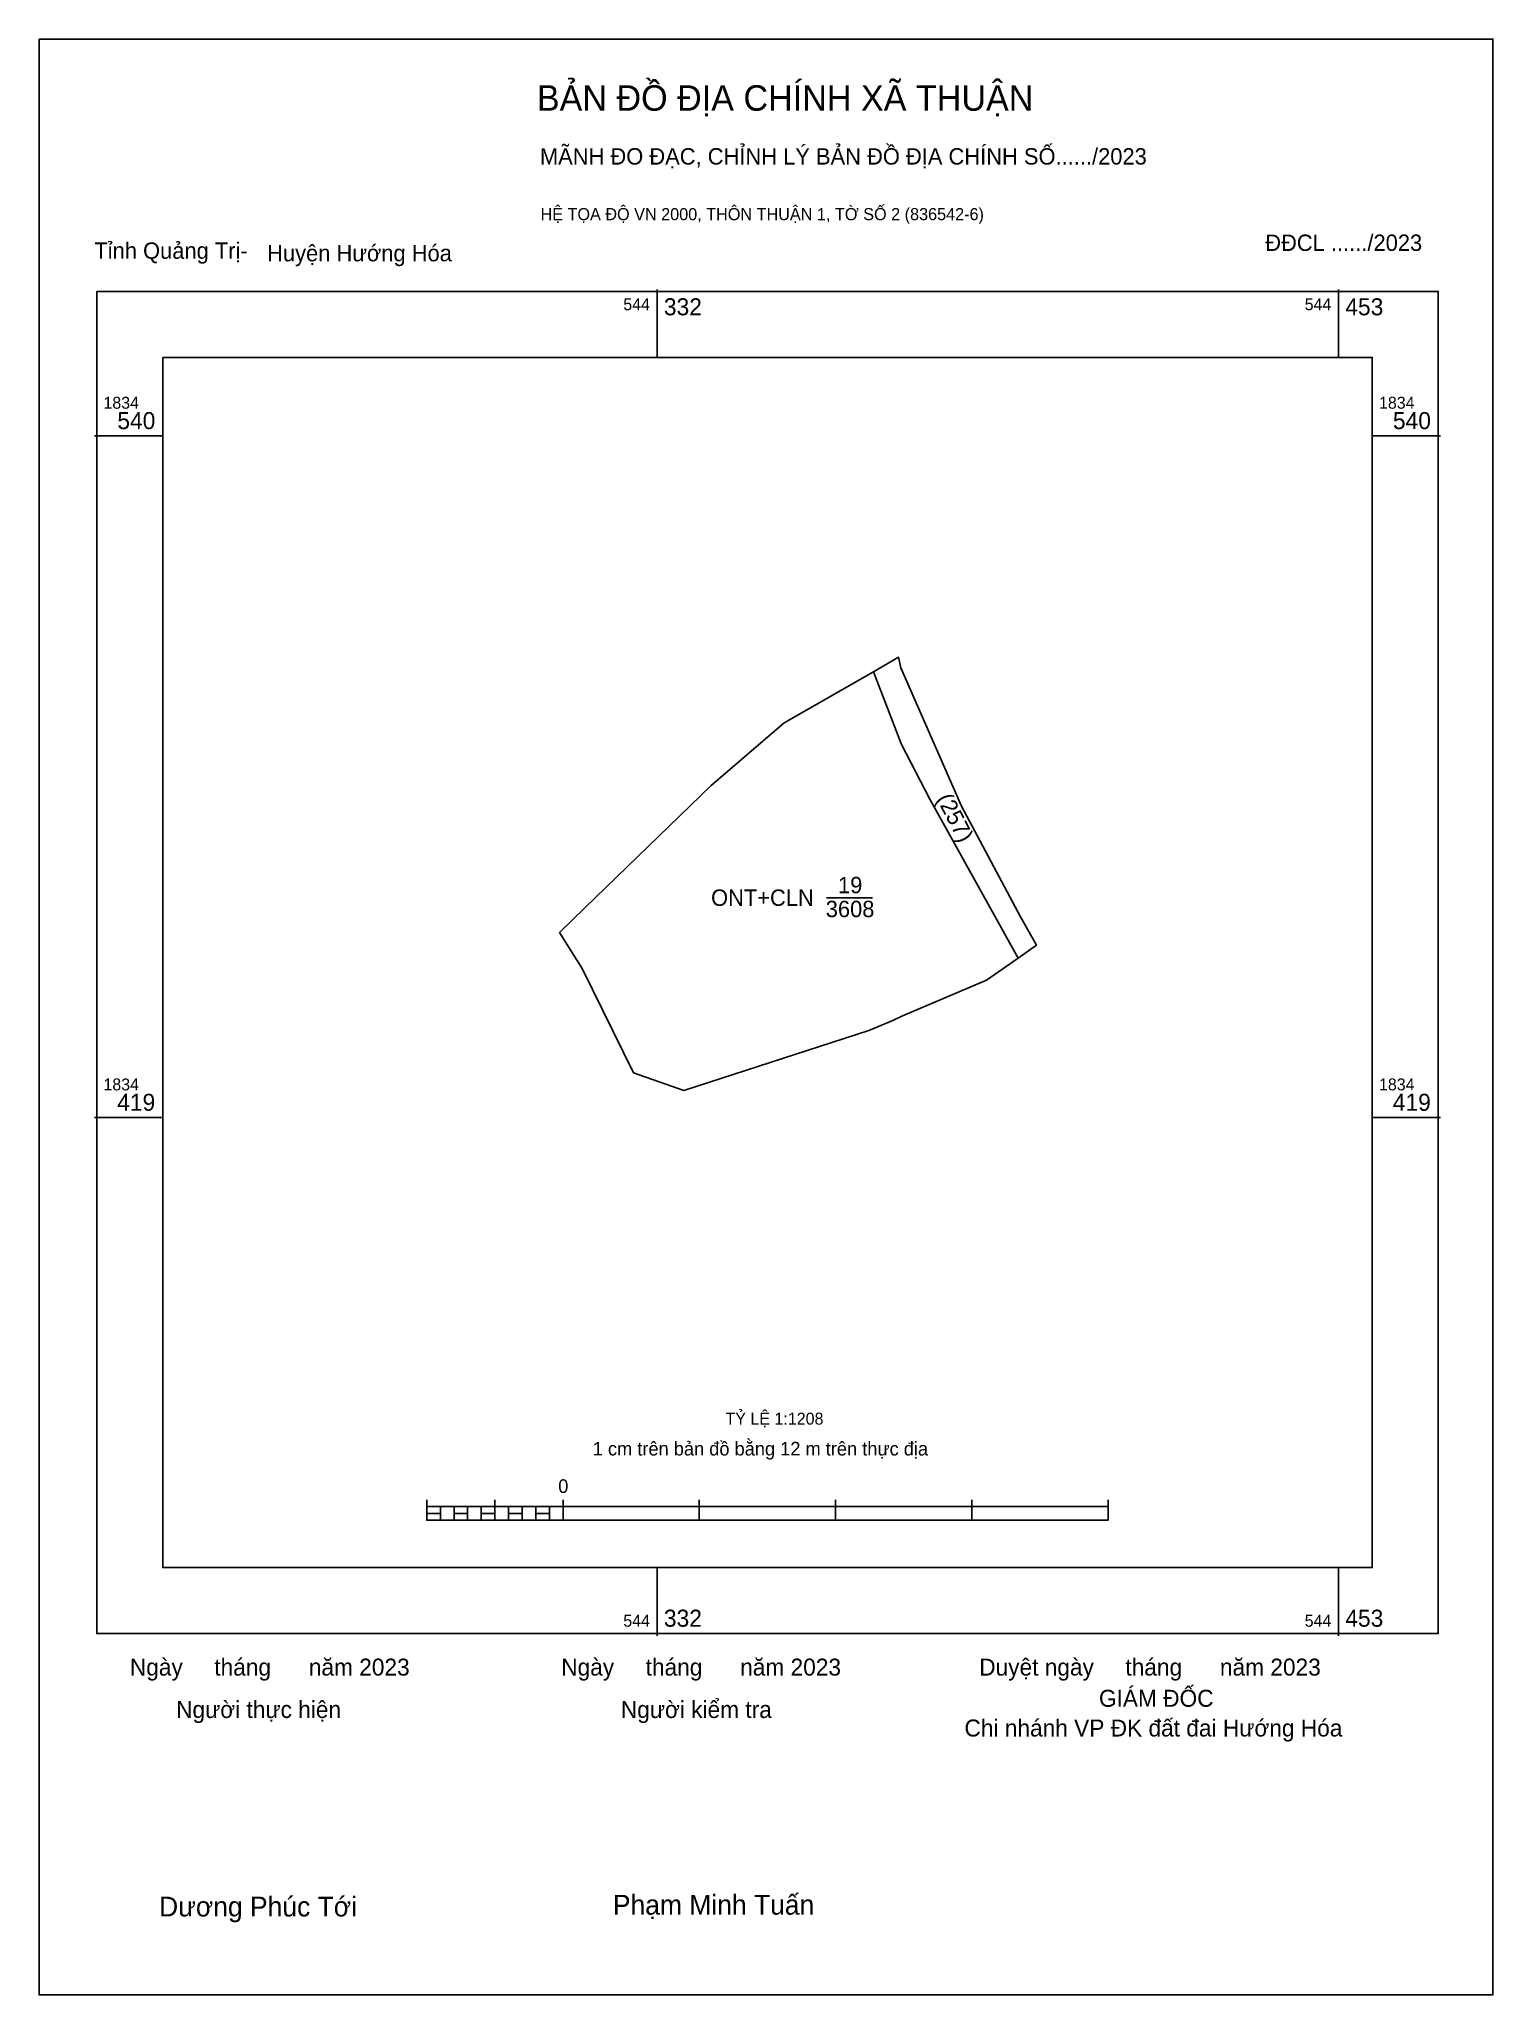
# Model space of a CAD drawing. Extents: x 544223 to 544481, y 1834264 to 1834611.
import ezdxf

# ---------------------------------------------------------------- set-up
doc = ezdxf.new("R2010")
doc.units = 0
for name, color, linetype in [('Level 1', 7, 'Continuous'), ('Level 10', 7, 'Continuous'), ('Level 13', 7, 'Continuous'), ('Level 15', 7, 'Continuous'), ('Level 22', 7, 'Continuous'), ('Level 6', 7, 'Continuous'), ('Level 62', 7, 'Continuous'), ('Level 63', 7, 'Continuous'), ('Level 9', 7, 'Continuous')]:
    doc.layers.add(name, color=color, linetype=linetype)

msp = doc.modelspace()

# ---------------------------------------------------------------- linework, layer by layer
at = {"layer": 'Level 10'}
msp.add_lwpolyline([(544315.43, 1834452.2), (544319.92, 1834456.58), (544342.27, 1834478.27), (544355.23, 1834489.34), (544371.09, 1834498.42), (544375.53, 1834500.97), (544375.92, 1834499.08), (544386.7, 1834474.6), (544397.15, 1834454.99), (544400.01, 1834449.95), (544396.72, 1834447.65), (544391.13, 1834443.74), (544376.08, 1834437.37), (544374.52, 1834436.59), (544370.28, 1834434.84), (544337.43, 1834424.2), (544328.55, 1834427.33), (544319.4, 1834445.79)], close=True, dxfattribs=at)
at = {"layer": 'Level 15'}
msp.add_lwpolyline([(544223.12, 1834610.55), (544480.92, 1834610.55), (544480.92, 1834263.87), (544223.12, 1834263.87)], close=True, dxfattribs=at)
at = {"layer": 'Level 22'}
msp.add_line((544371.09, 1834498.42), (544375.53, 1834500.97), dxfattribs=at)
for points in [[(544375.53, 1834500.97), (544375.92, 1834499.08), (544386.7, 1834474.6), (544397.15, 1834454.99), (544400.01, 1834449.95)], [(544371.09, 1834498.42), (544376.06, 1834485.52), (544381.09, 1834475.81), (544396.72, 1834447.65)]]:
    msp.add_lwpolyline(points, dxfattribs=at)
at = {"layer": 'Level 62'}
msp.add_lwpolyline([(544245.04, 1834554.11), (544459.53, 1834554.11), (544459.53, 1834339.62), (544245.04, 1834339.62)], close=True, dxfattribs=at)
at = {"layer": 'Level 63'}
for p, q in [((544332.71, 1834566.19), (544332.71, 1834554.11)), ((544453.54, 1834566.19), (544453.54, 1834554.11)), ((544232.96, 1834540.2), (544245.04, 1834540.2)), ((544459.53, 1834540.2), (544471.61, 1834540.2)), ((544232.96, 1834419.37), (544245.04, 1834419.37)), ((544459.53, 1834419.37), (544471.61, 1834419.37)), ((544291.87, 1834351.63), (544291.87, 1834348)), ((544303.95, 1834351.63), (544303.95, 1834348)), ((544316.04, 1834351.63), (544316.04, 1834348)), ((544340.2, 1834351.63), (544340.2, 1834348)), ((544364.37, 1834351.63), (544364.37, 1834348)), ((544388.53, 1834351.63), (544388.53, 1834348)), ((544412.7, 1834351.63), (544412.7, 1834348)), ((544291.87, 1834350.42), (544412.7, 1834350.42)), ((544291.87, 1834348), (544412.7, 1834348)), ((544294.29, 1834350.42), (544294.29, 1834348)), ((544296.7, 1834350.42), (544296.7, 1834348)), ((544299.12, 1834350.42), (544299.12, 1834348)), ((544301.54, 1834350.42), (544301.54, 1834348)), ((544303.95, 1834350.42), (544303.95, 1834348)), ((544306.37, 1834350.42), (544306.37, 1834348)), ((544308.79, 1834350.42), (544308.79, 1834348)), ((544311.2, 1834350.42), (544311.2, 1834348)), ((544313.62, 1834350.42), (544313.62, 1834348)), ((544316.04, 1834350.42), (544316.04, 1834348)), ((544332.71, 1834339.62), (544332.71, 1834327.54)), ((544453.54, 1834339.62), (544453.54, 1834327.54))]:
    msp.add_line(p, q, dxfattribs=at)
for points in [[(544233.34, 1834565.81), (544471.23, 1834565.81), (544471.23, 1834327.92), (544233.34, 1834327.92)], [(544291.87, 1834349.21), (544294.29, 1834349.21), (544294.29, 1834348), (544291.87, 1834348)], [(544291.87, 1834349.21), (544294.29, 1834349.21), (544294.29, 1834348), (544291.87, 1834348)], [(544296.7, 1834349.21), (544299.12, 1834349.21), (544299.12, 1834348), (544296.7, 1834348)], [(544301.54, 1834349.21), (544303.95, 1834349.21), (544303.95, 1834348), (544301.54, 1834348)], [(544306.37, 1834349.21), (544308.79, 1834349.21), (544308.79, 1834348), (544306.37, 1834348)], [(544311.2, 1834349.21), (544313.62, 1834349.21), (544313.62, 1834348), (544311.2, 1834348)]]:
    msp.add_lwpolyline(points, close=True, dxfattribs=at)
at = {"layer": 'Level 9'}
msp.add_line((544362.73, 1834458.36), (544370.93, 1834458.36), dxfattribs=at)

# ---------------------------------------------------------------- texts
at = {"layer": 'Level 1'}
msp.add_text('(257)', height=2.9, rotation=297.57, dxfattribs=at).set_placement((544382.2, 1834475.9))
at = {"layer": 'Level 13'}
for s, p in [('19', (544364.79, 1834459.15)), ('ONT+CLN', (544342.28, 1834456.91)), ('3608', (544362.62, 1834454.91))]:
    msp.add_text(s, height=2.9, dxfattribs=at).set_placement(p)
at = {"layer": 'Level 6'}
msp.add_text('TỶ LỆ 1:1208', height=2.1241, dxfattribs=at).set_placement((544344.84, 1834364.95))
at = {"layer": 'Level 63'}
for s, height, p in [('BẢN ĐỒ ĐỊA CHÍNH XÃ THUẬN', 4.5234, (544311.39, 1834597.85)), ('MÃNH ĐO ĐẠC, CHỈNH LÝ BẢN ĐỒ ĐỊA CHÍNH SỐ....../2023', 2.9025, (544311.93, 1834588.31)), ('HỆ TỌA ĐỘ VN 2000, THÔN THUẬN 1, TỜ SỐ 2 (836542-6)', 2.1486, (544312.04, 1834578.45)), ('544', 2.114, (544326.72, 1834562.49)), ('332', 3.021, (544333.92, 1834561.59)), ('544', 2.114, (544447.55, 1834562.49)), ('453', 3.021, (544454.75, 1834561.59)), ('1834', 2.114, (544234.54, 1834545.03)), ('1834', 2.114, (544460.73, 1834545.03)), ('540', 3.021, (544237, 1834541.41)), ('540', 3.021, (544463.19, 1834541.41)), ('1834', 2.114, (544234.54, 1834424.2)), ('1834', 2.114, (544460.73, 1834424.2)), ('419', 3.021, (544236.98, 1834420.58)), ('419', 3.021, (544463.17, 1834420.58)), ('1 cm trên bản đồ bằng 12 m trên thực địa', 2.4166, (544321.3, 1834359.48)), ('0', 2.42, (544315.18, 1834352.84)), ('544', 2.114, (544326.72, 1834329.13)), ('332', 3.021, (544333.92, 1834329.13)), ('544', 2.114, (544447.55, 1834329.13)), ('453', 3.021, (544454.75, 1834329.13)), ('Ngày     tháng      năm 2023', 3.0066, (544239.22, 1834320.47)), ('Ngày     tháng      năm 2023', 3.0066, (544315.71, 1834320.47)), ('Duyệt ngày     tháng      năm 2023', 3.0066, (544389.83, 1834320.47)), ('Người kiểm tra', 3.0066, (544326.28, 1834312.95)), ('GIÁM ĐỐC', 3.007, (544411.06, 1834314.94)), ('Người thực hiện', 3.0066, (544247.42, 1834312.95)), ('Chi nhánh VP ĐK đất đai Hướng Hóa', 3.0066, (544387.22, 1834309.67)), ('Phạm Minh Tuấn', 3.5069, (544324.87, 1834278.09)), ('Dương Phúc Tới', 3.5069, (544244.4, 1834277.77))]:
    msp.add_text(s, height=height, dxfattribs=at).set_placement(p)
at = {"layer": 'Level 9'}
for s, p in [('Tỉnh Quảng Trị-', (544232.93, 1834571.6)), ('Huyện Hướng Hóa', (544263.56, 1834571.16)), ('ĐĐCL ....../2023', (544440.55, 1834573))]:
    msp.add_text(s, height=2.9025, dxfattribs=at).set_placement(p)

doc.saveas('drawing.dxf')
